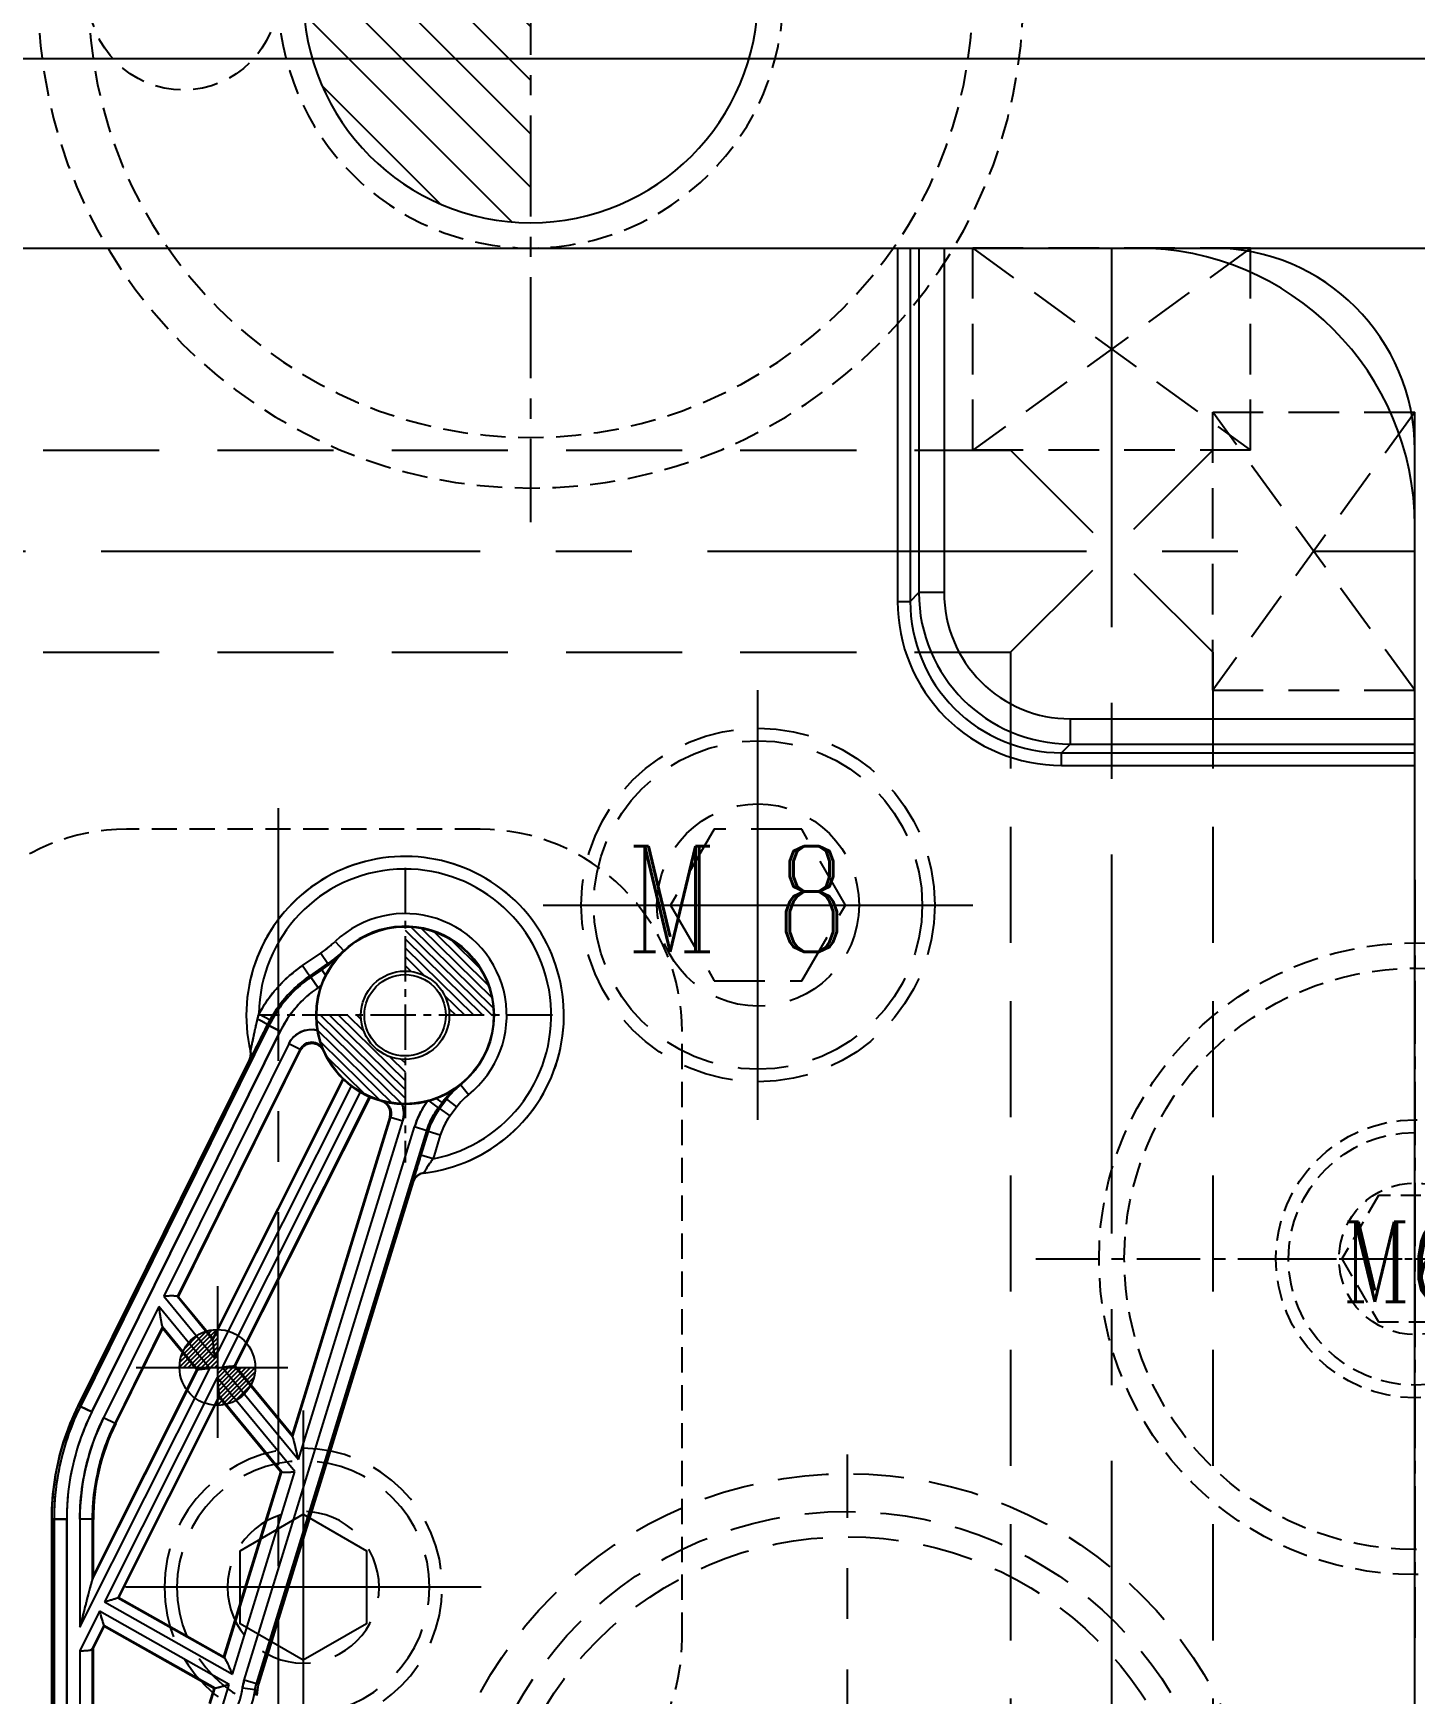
# Model space of a CAD drawing. Header units: millimetres. Extents: x 27275 to 28529, y -21406 to -20519.
# Drawn here: x 27920.6 to 27975.3, y -20688.5 to -20622.8 of the extents above; entities that cross this region are included whole.
import ezdxf

# ---------------------------------------------------------------- set-up
doc = ezdxf.new("R2010")
doc.units = ezdxf.units.MM
doc.header["$LTSCALE"] = 8
for name, pattern in [('CENTER', [2, 1.25, -0.25, 0.25, -0.25]), ('CENTER2', [1.125, 0.75, -0.125, 0.125, -0.125]), ('HIDDEN', [0.375, 0.25, -0.125]), ('HIDDEN2', [0.1875, 0.125, -0.0625])]:
    doc.linetypes.add(name, pattern=pattern)
doc.layers.get('DEFPOINTS').update_dxf_attribs({"color": 6})
for name, color, linetype in [('Cav-cor', 30, 'Continuous'), ('CL', 1, 'Continuous'), ('PIN', 5, 'Continuous'), ('PRODUCT', 1, 'Continuous'), ('SCREW', 52, 'HIDDEN'), ('SP', 3, 'Continuous'), ('SPRING', 7, 'Continuous'), ('WT', 4, 'Continuous')]:
    doc.layers.add(name, color=color, linetype=linetype)
doc.layers.add('dim', color=3, linetype='Continuous', lineweight=15)
doc.styles.add('ROMANC', font='RomanC.ttf', dxfattribs={"width": 0.8, "height": 7})
doc.styles.get("Standard").update_dxf_attribs({"font": 'txt.shx', "width": 0.8, "bigfont": 'chineset.shx'})
doc.dimstyles.new('ISO-25', dxfattribs={"dimtxt": 5, "dimasz": 4, "dimexe": 0.3, "dimexo": 0.3, "dimtad": 0, "dimzin": 1, "dimdsep": 46, "dimtxsty": 'Standard', "dimcen": 0, "dimclrd": 3, "dimclre": 3, "dimclrt": 3, "dimazin": 0, "dimtfac": 1, "dimtofl": 0, "dimtmove": 0, "dimatfit": 0, "dimfxl": 0, "dimarcsym": 0})

# ---------------------------------------------------------------- blocks, each defined once
blk = doc.blocks.new('20130710.085903')
at = {"layer": 'PIN', "linetype": 'Continuous'}
h = blk.add_hatch(dxfattribs=at)
h.set_pattern_fill('ANSI31', color=256, scale=12, style=0)
h.set_pattern_definition([(45, (2414.86, 305.4585), (-1.0606602, 1.0606602), [])])
h.paths.add_polyline_path([(0, 0), (0, 9, 0.414214), (-9, 0)])
h.paths.add_polyline_path([(9, 0), (0, 0), (0, -9, 0.414214)])
blk.add_circle((0, 0), 9, dxfattribs=at)
at = {"layer": 'SPRING', "linetype": 'CENTER', "ltscale": 0.4}
for p, q in [((0, 20.845), (0, -20.845)), ((-20.845, 0), (20.845, 0))]:
    blk.add_line(p, q, dxfattribs=at)
at = {"layer": 'SPRING', "linetype": 'HIDDEN', "ltscale": 0.5}
for radius in [19.5, 17.5, 10]:
    blk.add_circle((0, 0), radius, dxfattribs=at)
for centre, start, end in [((-13.75, 0), 0, 180), ((13.75, 0), 180, 0)]:
    blk.add_arc(centre, 3.75, start, end, dxfattribs=at)
blk = doc.blocks.new('20130710.090407')
at = {"layer": 'SCREW', "linetype": 'CENTER', "ltscale": 0.15}
for p, q in [((0, -7.042), (0, 7.042)), ((-7, 0), (7, 0))]:
    blk.add_line(p, q, dxfattribs=at)
at = {"layer": 'SCREW', "linetype": 'HIDDEN', "ltscale": 0.4}
blk.add_lwpolyline([(-1.443, 2.5), (-2.887, 0), (-1.443, -2.5), (1.443, -2.5), (2.887, 0), (1.443, 2.5)], close=True, dxfattribs=at)
for radius in [5.5, 5, 3]:
    blk.add_circle((0, 0), radius, dxfattribs=at)
at = {"layer": 'dim', "style": 'ROMANC', "width": 0.8}
blk.add_text('M6', height=3.1716, dxfattribs=at).set_placement((-2.885, -1.703))
blk = doc.blocks.new('20130710.090411')
at = {"layer": 'SP', "color": 145, "linetype": 'CENTER', "ltscale": 0.25}
for p, q in [((0, 15), (0, -15)), ((-15, 0), (15, 0))]:
    blk.add_line(p, q, dxfattribs=at)
at = {"layer": 'SP', "color": 145, "linetype": 'HIDDEN', "ltscale": 0.5}
for radius in [12.5, 11.5]:
    blk.add_circle((0, 0), radius, dxfattribs=at)
at = {"layer": 'SCREW'}
blk.add_blockref('20130710.090407', (0, 0), dxfattribs=at)
blk = doc.blocks.new('*D26672')
at = {"layer": 'DEFPOINTS', "color": 0}
for p in [(27895.266, -20623.786), (27895.266, -20928.786), (28096.266, -20928.786)]:
    blk.add_point(p, dxfattribs=at)
at = {"layer": 'dim', "color": 3, "lineweight": -2}
for p, q in [((27895.566, -20623.786), (28096.566, -20623.786)), ((28096.266, -20627.786), (28096.266, -20766.661)), ((28096.266, -20924.786), (28096.266, -20785.911)), ((27895.566, -20928.786), (28096.566, -20928.786))]:
    blk.add_line(p, q, dxfattribs=at)
at = {"layer": 'dim', "color": 3}
for points in [[(28096.932, -20627.786), (28095.599, -20627.786), (28096.266, -20623.786)], [(28095.599, -20924.786), (28096.932, -20924.786), (28096.266, -20928.786)]]:
    blk.add_solid(points, dxfattribs=at)
at = {"layer": 'dim', "color": 3, "insert": (28096.266, -20776.286), "char_height": 5, "attachment_point": 5, "rotation": 90}
blk.add_mtext('305.00', dxfattribs=at)
blk = doc.blocks.new('cb_8')
at = {"linetype": 'HIDDEN'}
blk.add_circle((0, 0), 7, dxfattribs=at)
at = {"layer": 'SCREW', "linetype": 'CENTER2', "ltscale": 5}
for p, q in [((0, -8.5), (0, 8.5)), ((-8.5, 0), (8.5, 0))]:
    blk.add_line(p, q, dxfattribs=at)
at = {"layer": 'SCREW'}
blk.add_lwpolyline([(-1.732, 3), (-3.464, 0), (-1.732, -3), (1.732, -3), (3.464, 0), (1.732, 3)], close=True, dxfattribs=at)
for radius in [6.5, 4]:
    blk.add_circle((0, 0), radius, dxfattribs=at)
at = {"layer": 'dim', "style": 'ROMANC', "width": 0.8}
blk.add_text('M 8', height=4.1865, dxfattribs=at).set_placement((-5.202, -1.858))
blk = doc.blocks.new('20100512.182342')
at = {"linetype": 'HIDDEN'}
blk.add_circle((0, 0), 5.5, dxfattribs=at)
at = {"layer": 'SCREW', "linetype": 'CENTER', "ltscale": 5}
for p, q in [((0, -7.042), (0, 7.042)), ((-7, 0), (7, 0))]:
    blk.add_line(p, q, dxfattribs=at)
at = {"layer": 'SCREW', "linetype": 'Continuous'}
blk.add_lwpolyline([(-1.443, 2.5), (-2.887, 0), (-1.443, -2.5), (1.443, -2.5), (2.887, 0), (1.443, 2.5)], close=True, dxfattribs=at)
at = {"layer": 'SCREW'}
for radius in [5, 3]:
    blk.add_circle((0, 0), radius, dxfattribs=at)
blk = doc.blocks.new('20160826.095208')
at = {"layer": 'SP', "linetype": 'CENTER'}
for p, q in [((0, -17.25), (0, 17.25)), ((-17.25, 0), (17.25, 0))]:
    blk.add_line(p, q, dxfattribs=at)
at = {"layer": 'SP', "linetype": 'HIDDEN'}
for radius in [16.5, 15, 14]:
    blk.add_circle((0, 0), radius, dxfattribs=at)
at = {"layer": 'SP'}
for s, p in [('S', (-5.456, 1.995)), ('P', (3.888, -6.392))]:
    blk.add_text(s, height=4.111, dxfattribs=at).set_placement(p)
at = {"layer": 'SP', "color": 6, "insert": (-1.275, -8.844), "char_height": 3.2812, "attachment_point": 5}
blk.add_mtext('Ø30.00', dxfattribs=at)
blk = doc.blocks.new('20150513.114825')
at = {"layer": 'WT', "color": 125, "linetype": 'HIDDEN'}
for p, q in [((-5.5, 8), (5.5, 8)), ((5.5, 8), (-5.5, 0)), ((-5.5, 8), (5.5, 0)), ((-5.5, 0), (-5.5, 8)), ((5.5, 0), (5.5, 8)), ((-5.5, 0), (5.5, 0))]:
    blk.add_line(p, q, dxfattribs=at)
blk = doc.blocks.new('*D27200')
at = {"layer": 'DEFPOINTS', "color": 0}
for p in [(27964.266, -20631.286), (27995.555, -20631.286), (27964.266, -20921.286)]:
    blk.add_point(p, dxfattribs=at)
at = {"layer": 'dim', "color": 3, "lineweight": -2}
for p, q in [((27964.566, -20631.286), (27995.855, -20631.286)), ((27995.555, -20635.286), (27995.555, -20775.161)), ((27995.555, -20917.286), (27995.555, -20794.411)), ((27964.566, -20921.286), (27995.855, -20921.286))]:
    blk.add_line(p, q, dxfattribs=at)
at = {"layer": 'dim', "color": 3}
for points in [[(27996.222, -20635.286), (27994.889, -20635.286), (27995.555, -20631.286)], [(27994.889, -20917.286), (27996.222, -20917.286), (27995.555, -20921.286)]]:
    blk.add_solid(points, dxfattribs=at)
at = {"layer": 'dim', "color": 3, "insert": (27995.555, -20784.786), "char_height": 5, "attachment_point": 5, "rotation": 90}
blk.add_mtext('290.00', dxfattribs=at)

msp = doc.modelspace()

# ---------------------------------------------------------------- hatches: boundary and pattern name
at = {"layer": 'PIN', "linetype": 'Continuous'}
h = msp.add_hatch(dxfattribs=at)
h.set_pattern_fill('ANSI31', color=61, scale=2, angle=90.5, style=0)
h.set_pattern_definition([(135.5, (27681.28445, -20960.70892), (-0.17522732, -0.17831261), [])])
h.paths.add_polyline_path([(27935.296, -20659.899), (27935.296, -20658.149, -0.414214), (27938.796, -20661.649), (27937.046, -20661.649, 0.414214)])
h.paths.add_polyline_path([(27931.796, -20661.649), (27933.546, -20661.649, 0.414214), (27935.296, -20663.399), (27935.296, -20665.149, -0.414214)])
h = msp.add_hatch(dxfattribs=at)
h.set_pattern_fill('ANSI31', color=3, angle=270, style=0)
h.set_pattern_definition([(225, (57246.19186, 228.62411), (-0.08838834765, 0.08838834765), [])])
h.paths.add_polyline_path([(27927.866, -20675.586), (27926.366, -20675.586, -0.414214), (27927.866, -20674.086)])
h.paths.add_polyline_path([(27927.866, -20677.086), (27927.866, -20675.586), (27929.366, -20675.586, -0.414214)])

# ---------------------------------------------------------------- linework, layer by layer
at = {"linetype": 'HIDDEN2'}
msp.add_lwpolyline([(27924.266, -20694.286), (27938.266, -20694.286, 0.414214), (27946.266, -20686.286), (27946.266, -20662.286, 0.414214), (27938.266, -20654.286), (27924.266, -20654.286, 0.414214), (27916.266, -20662.286), (27916.266, -20686.286, 0.414214)], format="xyb", close=True, dxfattribs=at)
at = {"layer": 'Cav-cor', "color": 241}
for p, q in [((27823.266, -20631.286), (27967.266, -20631.286)), ((27954.791, -20631.286), (27954.791, -20645.269)), ((27955.29, -20631.286), (27955.29, -20645.269)), ((27955.635, -20631.286), (27955.635, -20644.924)), ((27956.634, -20631.286), (27956.634, -20644.924)), ((27975.266, -20913.286), (27975.266, -20639.286)), ((27955.29, -20645.269), (27955.635, -20644.924)), ((27956.634, -20644.924), (27955.635, -20644.924)), ((27954.791, -20645.269), (27955.29, -20645.269)), ((27961.627, -20649.917), (27961.627, -20650.916)), ((27961.627, -20649.917), (27975.266, -20649.917)), ((27961.282, -20651.261), (27961.627, -20650.916)), ((27961.627, -20650.916), (27975.266, -20650.916)), ((27961.282, -20651.76), (27961.282, -20651.261)), ((27961.282, -20651.261), (27975.266, -20651.261)), ((27961.282, -20651.76), (27975.266, -20651.76)), ((27932.524, -20658.732), (27932.87, -20659.097)), ((27931.235, -20659.685), (27931.957, -20659.19)), ((27931.957, -20659.19), (27932.241, -20659.605)), ((27931.235, -20659.685), (27931.519, -20660.1)), ((27931.519, -20660.1), (27932.241, -20659.605)), ((27931.519, -20660.1), (27931.567, -20660.142)), ((27931.567, -20660.142), (27931.998, -20659.847)), ((27931.852, -20660.557), (27931.567, -20660.142)), ((27932.149, -20660.068), (27931.998, -20659.847)), ((27931.852, -20660.557), (27931.978, -20660.47)), ((27922.443, -20677.126), (27929.902, -20662.059)), ((27929.511, -20661.588), (27929.952, -20661.83)), ((27929.854, -20662.017), (27929.902, -20662.059)), ((27930.353, -20662.282), (27929.902, -20662.059)), ((27922.894, -20677.349), (27930.353, -20662.282)), ((27930.69, -20662.775), (27925.745, -20672.764)), ((27931.141, -20662.998), (27930.69, -20662.775)), ((27929.134, -20663.417), (27922.357, -20677.105)), ((27926.292, -20672.792), (27931.141, -20662.998)), ((27926.328, -20672.788), (27931.157, -20663.035)), ((27929.134, -20663.417), (27929.136, -20663.428)), ((27932.832, -20664.164), (27927.679, -20674.427)), ((27927.686, -20674.487), (27932.856, -20664.188)), ((27927.768, -20675.22), (27933.171, -20664.457)), ((27933.52, -20664.69), (27928.057, -20675.571)), ((27937.802, -20664.797), (27937.489, -20664.404)), ((27933.879, -20664.873), (27928.534, -20675.517)), ((27933.909, -20664.886), (27928.573, -20675.513)), ((27936.615, -20665.306), (27936.254, -20665.037)), ((27936.765, -20665.104), (27936.545, -20664.941)), ((27936.615, -20665.306), (27936.765, -20665.104)), ((27936.615, -20665.306), (27936.671, -20665.334)), ((27936.944, -20664.967), (27936.671, -20665.334)), ((27937.075, -20665.634), (27936.671, -20665.334)), ((27937.348, -20665.267), (27936.944, -20664.967)), ((27937.348, -20665.267), (27937.075, -20665.634)), ((27928.93, -20687.959), (27935.673, -20666.07)), ((27934.692, -20665.672), (27930.82, -20678.241)), ((27934.722, -20665.681), (27930.833, -20678.305)), ((27931.074, -20679.233), (27935.202, -20665.829)), ((27934.722, -20665.681), (27935.202, -20665.829)), ((27936.153, -20666.218), (27935.673, -20666.07)), ((27929.411, -20688.107), (27936.153, -20666.218)), ((27936.209, -20666.246), (27935.922, -20667.179)), ((27936.153, -20666.218), (27936.209, -20666.246)), ((27936.69, -20666.394), (27936.209, -20666.246)), ((27936.69, -20666.394), (27936.402, -20667.327)), ((27936.402, -20667.327), (27935.922, -20667.179)), ((27935.733, -20667.804), (27935.723, -20667.837)), ((27929.497, -20688.12), (27935.619, -20668.244)), ((27935.612, -20668.245), (27935.619, -20668.244)), ((27925.542, -20673.173), (27923.362, -20677.576)), ((27927.564, -20675.626), (27925.542, -20673.173)), ((27925.745, -20672.764), (27927.768, -20675.22)), ((27926.283, -20672.784), (27927.686, -20674.487)), ((27926.328, -20672.788), (27926.292, -20672.792)), ((27926.328, -20672.788), (27927.679, -20674.427)), ((27927.086, -20675.68), (27925.689, -20673.984)), ((27923.813, -20677.799), (27925.696, -20673.995)), ((27923.844, -20677.806), (27925.703, -20674.051)), ((27925.703, -20674.051), (27925.696, -20673.995)), ((27925.703, -20674.051), (27927.048, -20675.684)), ((27927.686, -20674.487), (27927.679, -20674.427)), ((27927.768, -20675.22), (27927.686, -20674.487)), ((27922.422, -20685.867), (27927.564, -20675.626)), ((27922.914, -20683.991), (27927.086, -20675.68)), ((27922.956, -20683.834), (27927.048, -20675.684)), ((27927.086, -20675.68), (27927.048, -20675.684)), ((27927.564, -20675.626), (27927.086, -20675.68)), ((27928.057, -20675.571), (27928.534, -20675.517)), ((27928.057, -20675.571), (27931.074, -20679.233)), ((27928.534, -20675.517), (27928.573, -20675.513)), ((27928.534, -20675.517), (27930.841, -20678.318)), ((27928.573, -20675.513), (27930.82, -20678.241)), ((27927.853, -20675.978), (27923.392, -20684.863)), ((27930.927, -20679.709), (27927.853, -20675.978)), ((27927.853, -20675.978), (27927.935, -20676.711)), ((27922.357, -20677.105), (27922.443, -20677.126)), ((27922.894, -20677.349), (27922.443, -20677.126)), ((27927.935, -20676.711), (27923.924, -20684.701)), ((27923.967, -20684.688), (27927.942, -20676.77)), ((27927.935, -20676.711), (27927.942, -20676.77)), ((27930.411, -20679.715), (27927.935, -20676.711)), ((27930.367, -20679.714), (27927.942, -20676.77)), ((27923.813, -20677.799), (27923.362, -20677.576)), ((27923.813, -20677.799), (27923.844, -20677.806)), ((27930.82, -20678.241), (27930.833, -20678.305)), ((27930.367, -20679.714), (27928.114, -20687.028)), ((27930.401, -20679.707), (27928.132, -20687.073)), ((27928.459, -20687.722), (27930.927, -20679.709)), ((27930.367, -20679.714), (27930.401, -20679.707)), ((27921.313, -20681.568), (27921.313, -20712.55)), ((27921.313, -20681.568), (27921.399, -20681.589)), ((27921.399, -20712.508), (27921.399, -20681.589)), ((27921.902, -20681.589), (27921.399, -20681.589)), ((27921.902, -20712.508), (27921.902, -20681.589)), ((27922.422, -20681.593), (27922.422, -20685.867)), ((27922.925, -20681.593), (27922.422, -20681.593)), ((27922.925, -20683.965), (27922.925, -20681.593)), ((27922.925, -20681.593), (27922.956, -20681.6)), ((27922.956, -20683.834), (27922.956, -20681.6)), ((27922.956, -20683.834), (27922.925, -20683.965)), ((27923.392, -20684.863), (27928.459, -20687.722)), ((27923.967, -20684.688), (27923.924, -20684.701)), ((27923.924, -20684.701), (27928.142, -20687.081)), ((27923.967, -20684.688), (27928.114, -20687.028)), ((27923.205, -20685.235), (27922.422, -20686.795)), ((27923.375, -20685.793), (27922.914, -20686.713)), ((27928.333, -20688.129), (27923.205, -20685.235)), ((27923.389, -20685.839), (27923.375, -20685.793)), ((27927.774, -20688.275), (27923.375, -20685.793)), ((27922.956, -20686.701), (27923.389, -20685.839)), ((27927.726, -20688.286), (27923.389, -20685.839)), ((27922.422, -20686.795), (27922.422, -20692.685)), ((27922.925, -20692.66), (27922.925, -20686.693)), ((27922.956, -20686.701), (27922.925, -20686.693)), ((27922.956, -20692.649), (27922.956, -20686.701)), ((27928.114, -20687.028), (27928.132, -20687.073)), ((27927.726, -20688.286), (27927.542, -20688.884)), ((27927.763, -20688.271), (27927.571, -20688.895)), ((27927.726, -20688.286), (27927.763, -20688.271)), ((27928.052, -20689.043), (27928.333, -20688.129)), ((27929.358, -20688.347), (27928.86, -20688.278)), ((27929.411, -20688.107), (27928.93, -20687.959)), ((27929.402, -20688.354), (27929.358, -20688.347)), ((27929.411, -20688.107), (27929.497, -20688.12))]:
    msp.add_line(p, q, dxfattribs=at)
msp.add_circle((27935.296, -20661.649), 1.61, dxfattribs=at)
for centre, radius, start, end in [((27964.266, -20642.286), 11, 0, 90), ((27967.266, -20639.286), 8, 0, 90), ((27961.628, -20644.924), 5.992, 180.00561, 269.99439), ((27961.624, -20644.927), 4.99, 179.96913, 270.03087), ((27961.279, -20645.272), 6.487, 179.9688, 270.0312), ((27961.277, -20645.274), 5.986, 179.95051, 270.04949), ((27935.296, -20661.649), 6.287, 276.80444, 193.14914), ((27935.296, -20661.649), 5.785, 281.03107, 179.38975), ((27935.296, -20661.649), 3.521, 254.80175, 203.00371), ((27935.296, -20661.649), 4.024, 308.52269, 133.53515), ((27929.364, -20655.404), 4.589, 304.41079, 313.52146), ((27929.128, -20655.659), 5.077, 304.42193, 315.83581), ((27929.367, -20655.408), 5.087, 304.40701, 313.52831), ((27934.361, -20664.248), 5.531, 124.40771, 151.24678), ((27934.409, -20664.291), 5.029, 124.40905, 153.66095), ((27934.361, -20664.249), 5.029, 124.40839, 151.24609), ((27938.335, -20665.989), 8.825, 133.66984, 135.89706), ((27934.409, -20664.29), 4.526, 124.40757, 153.66243), ((27818.606, -20606.956), 124.128, 333.205, 333.66732), ((27935.111, -20663.149), 5.814, 164.41577, 166.50658), ((27934.466, -20664.306), 5.149, 151.24494, 153.60393), ((27931.592, -20663.222), 1.007, 76.60965, 153.64071), ((27931.591, -20663.221), 0.503, 22.95896, 153.65955), ((27931.607, -20663.259), 0.503, 23.56481, 153.65338), ((27928.683, -20663.194), 0.503, 333.6619, 13.15038), ((27928.686, -20663.205), 0.503, 333.62471, 13.24139), ((27889.6, -20642.807), 44.596, 332.87033, 333.20097), ((27934.846, -20661.426), 4.025, 202.99521, 203.57227), ((27935.296, -20661.649), 3.521, 203.578, 225.59064), ((27935.296, -20661.649), 3.521, 226.14692, 254.36401), ((27939.2, -20666.916), 3.035, 126.55317, 143.3569), ((27939.383, -20666.781), 3.039, 128.55288, 143.35992), ((27934.211, -20665.524), 0.503, 342.88802, 74.36558), ((27934.241, -20665.533), 0.503, 342.89695, 74.81318), ((27934.24, -20665.533), 1.006, 342.88814, 21.22357), ((27939.037, -20667.106), 3.521, 144.45283, 162.87933), ((27939.037, -20667.106), 3.018, 143.38042, 162.87959), ((27939.093, -20667.134), 3.018, 143.38145, 162.87855), ((27932.872, -20659.846), 6.543, 306.51418, 308.49138), ((27939.383, -20666.781), 2.536, 128.55277, 143.3503), ((27935.776, -20661.797), 4.024, 254.36615, 254.80606), ((27939.11, -20667.143), 2.533, 143.45156, 162.80844), ((27996.127, -20685.735), 63, 162.86987, 163.46373), ((27936.1, -20668.392), 0.503, 96.80463, 162.87413), ((27931.457, -20681.588), 10.058, 153.65925, 180.00075), ((27931.456, -20681.588), 9.555, 153.65859, 180.00141), ((27931.474, -20681.592), 9.052, 153.65862, 180.00138), ((27931.474, -20681.592), 8.549, 153.65881, 180.00119), ((27925.853, -20687.864), 3.035, 335.04983, 352.15937), ((27930.855, -20688.552), 2.014, 162.88583, 172.20352), ((27925.85, -20687.864), 3.541, 335.04948, 352.15984), ((27930.855, -20688.552), 1.511, 162.88578, 172.20255), ((27925.891, -20687.833), 3.549, 348.2235, 351.55662), ((27930.898, -20688.558), 1.51, 172.26372, 179.99713)]:
    msp.add_arc(centre, radius, start, end, dxfattribs=at)
for centre, major_axis, ratio, start_param, end_param in [((27925.941, -20672.366), (-0.351, 0.426), 0.015923, -3.35007, -3.151895), ((27925.346, -20673.57), (-0.351, 0.426), 0.015923, -3.116988, -2.918812), ((27931.374, -20681.569), (9.797, -2.292), 0.999839, 2.911768, 3.371417), ((27931.508, -20681.6), (8.327, -1.949), 0.999839, 2.911768, 3.371417), ((27931.216, -20678.77), (-0.383, 0.465), 0.014571, 0.027064, 0.225239), ((27930.784, -20680.172), (-0.383, 0.465), 0.014571, -0.206019, -0.007843), ((27922.422, -20684.966), (0.503, 1.002), 0.00783, -0.231228, -0.033052), ((27922.422, -20687.695), (0.503, 1.002), 0.00783, 0.001854, 0.20003), ((27928.58, -20687.326), (0.448, -0.253), 0.017053, -3.120416, -2.92224), ((27928.211, -20688.524), (0.448, -0.253), 0.017053, 2.929687, 3.127863), ((27930.939, -20688.564), (1.492, -0.225), 0.999844, 2.992215, 3.29097)]:
    msp.add_ellipse(centre, major_axis=major_axis, ratio=ratio, start_param=start_param, end_param=end_param, dxfattribs=at)
for points, knots in [([(27929.175, -20663.09), (27929.176, -20663.091), (27929.179, -20663.079), (27929.18, -20663.073), (27929.186, -20663.048), (27929.194, -20663.011), (27929.207, -20662.951), (27929.223, -20662.875), (27929.24, -20662.792), (27929.264, -20662.676), (27929.295, -20662.527), (27929.333, -20662.345), (27929.373, -20662.162), (27929.415, -20661.977), (27929.443, -20661.854), (27929.458, -20661.793)], [0, 0, 0, 0, 0.002723, 0.01313, 0.029903, 0.051585, 0.104251, 0.164314, 0.228483, 0.295109, 0.432551, 0.572934, 0.714728, 0.85721, 1, 1, 1, 1]), ([(27929.458, -20661.793), (27929.51, -20661.819), (27929.585, -20661.858), (27929.68, -20661.908), (27929.739, -20661.941), (27929.787, -20661.968), (27929.819, -20661.988), (27929.837, -20662.001), (27929.847, -20662.008), (27929.852, -20662.013), (27929.854, -20662.016), (27929.854, -20662.017)], [0, 0, 0, 0, 0.383302, 0.554576, 0.703523, 0.825783, 0.917313, 0.950694, 0.97557, 0.99186, 1, 1, 1, 1]), ([(27929.136, -20663.428), (27929.137, -20663.429), (27929.144, -20663.417), (27929.149, -20663.409), (27929.165, -20663.381), (27929.183, -20663.349), (27929.205, -20663.306), (27929.241, -20663.237), (27929.27, -20663.181), (27929.29, -20663.143)], [0, 0, 0, 0, 0.014572, 0.067253, 0.15557, 0.276008, 0.424715, 0.59765, 1, 1, 1, 1]), ([(27936.402, -20667.327), (27936.38, -20667.358), (27936.335, -20667.421), (27936.269, -20667.515), (27936.208, -20667.607), (27936.151, -20667.693), (27936.109, -20667.759), (27936.081, -20667.806), (27936.063, -20667.836), (27936.05, -20667.858), (27936.039, -20667.878), (27936.036, -20667.885), (27936.032, -20667.893), (27936.033, -20667.893)], [0, 0, 0, 0, 0.172553, 0.342889, 0.50747, 0.661254, 0.797523, 0.856114, 0.906575, 0.947403, 0.977115, 0.994745, 1, 1, 1, 1]), ([(27935.723, -20667.837), (27935.714, -20667.867), (27935.698, -20667.923), (27935.675, -20668.002), (27935.655, -20668.072), (27935.638, -20668.131), (27935.626, -20668.178), (27935.618, -20668.21), (27935.614, -20668.228), (27935.612, -20668.237), (27935.611, -20668.241), (27935.611, -20668.245), (27935.612, -20668.245)], [0, 0, 0, 0, 0.217046, 0.413635, 0.586431, 0.732316, 0.848629, 0.932835, 0.962361, 0.983373, 0.995817, 1, 1, 1, 1]), ([(27925.542, -20673.173), (27925.554, -20673.252), (27925.572, -20673.371), (27925.597, -20673.528), (27925.615, -20673.642), (27925.633, -20673.749), (27925.649, -20673.834), (27925.661, -20673.894), (27925.67, -20673.932), (27925.679, -20673.961), (27925.685, -20673.978), (27925.689, -20673.984)], [0, 0, 0, 0, 0.29311, 0.437043, 0.577279, 0.711236, 0.834239, 0.889023, 0.936757, 0.974915, 1, 1, 1, 1]), ([(27926.283, -20672.784), (27926.277, -20672.777), (27926.253, -20672.769), (27926.211, -20672.762), (27926.153, -20672.759), (27926.056, -20672.757), (27925.918, -20672.759), (27925.804, -20672.762), (27925.745, -20672.764)], [0, 0, 0, 0, 0.050428, 0.130913, 0.238707, 0.368055, 0.669908, 1, 1, 1, 1]), ([(27931.074, -20679.233), (27931.054, -20679.145), (27931.024, -20679.015), (27930.984, -20678.842), (27930.954, -20678.715), (27930.924, -20678.594), (27930.9, -20678.498), (27930.88, -20678.427), (27930.867, -20678.381), (27930.855, -20678.345), (27930.846, -20678.325), (27930.841, -20678.318)], [0, 0, 0, 0, 0.284801, 0.425366, 0.563304, 0.69671, 0.821876, 0.879123, 0.930283, 0.972287, 1, 1, 1, 1]), ([(27930.411, -20679.715), (27930.417, -20679.722), (27930.439, -20679.731), (27930.479, -20679.736), (27930.534, -20679.737), (27930.627, -20679.734), (27930.759, -20679.725), (27930.869, -20679.714), (27930.927, -20679.709)], [0, 0, 0, 0, 0.051505, 0.130264, 0.235722, 0.363396, 0.665708, 1, 1, 1, 1]), ([(27922.914, -20683.991), (27922.908, -20684.003), (27922.899, -20684.031), (27922.879, -20684.094), (27922.853, -20684.183), (27922.823, -20684.295), (27922.781, -20684.451), (27922.73, -20684.65), (27922.668, -20684.891), (27922.607, -20685.134), (27922.525, -20685.459), (27922.463, -20685.704), (27922.422, -20685.867)], [0, 0, 0, 0, 0.019921, 0.045352, 0.102431, 0.16304, 0.225267, 0.35211, 0.480591, 0.60992, 0.739729, 1, 1, 1, 1]), ([(27923.392, -20684.863), (27923.451, -20684.844), (27923.539, -20684.818), (27923.653, -20684.784), (27923.732, -20684.759), (27923.802, -20684.738), (27923.854, -20684.722), (27923.888, -20684.712), (27923.905, -20684.707), (27923.916, -20684.703), (27923.922, -20684.702), (27923.924, -20684.701)], [0, 0, 0, 0, 0.333644, 0.49362, 0.643997, 0.779391, 0.891741, 0.935662, 0.969128, 0.990885, 1, 1, 1, 1]), ([(27923.375, -20685.793), (27923.375, -20685.791), (27923.373, -20685.785), (27923.369, -20685.773), (27923.363, -20685.754), (27923.352, -20685.717), (27923.335, -20685.662), (27923.312, -20685.588), (27923.287, -20685.505), (27923.251, -20685.387), (27923.223, -20685.297), (27923.205, -20685.235)], [0, 0, 0, 0, 0.009795, 0.03267, 0.067577, 0.113074, 0.22795, 0.364143, 0.5138, 0.671919, 1, 1, 1, 1]), ([(27922.422, -20686.795), (27922.479, -20686.795), (27922.585, -20686.795), (27922.712, -20686.79), (27922.799, -20686.777), (27922.861, -20686.761), (27922.901, -20686.735), (27922.914, -20686.713)], [0, 0, 0, 0, 0.331209, 0.6239, 0.745563, 0.847684, 1, 1, 1, 1]), ([(27928.142, -20687.081), (27928.146, -20687.084), (27928.156, -20687.095), (27928.176, -20687.124), (27928.205, -20687.177), (27928.242, -20687.251), (27928.283, -20687.336), (27928.325, -20687.428), (27928.384, -20687.557), (27928.429, -20687.656), (27928.459, -20687.722)], [0, 0, 0, 0, 0.022871, 0.057134, 0.152421, 0.271794, 0.405631, 0.548287, 0.696299, 1, 1, 1, 1]), ([(27928.333, -20688.129), (27928.274, -20688.148), (27928.186, -20688.176), (27928.07, -20688.212), (27927.991, -20688.236), (27927.918, -20688.256), (27927.857, -20688.271), (27927.81, -20688.278), (27927.783, -20688.28), (27927.774, -20688.275)], [0, 0, 0, 0, 0.323172, 0.477743, 0.622917, 0.754136, 0.865352, 0.949276, 1, 1, 1, 1])]:
    msp.add_open_spline(points, degree=3, knots=knots, dxfattribs=at)
at = {"layer": 'CL', "color": 6, "linetype": 'CENTER'}
msp.add_line((27930.266, -20653.447), (27930.266, -20767.071), dxfattribs=at)
at = {"layer": 'PIN', "color": 61, "linetype": 'CENTER2', "ltscale": 0.3}
for p, q in [((27935.296, -20655.818), (27935.296, -20667.48)), ((27941.127, -20661.649), (27929.464, -20661.649))]:
    msp.add_line(p, q, dxfattribs=at)
at = {"layer": 'PIN', "color": 3, "linetype": 'CENTER2'}
for p, q in [((27927.866, -20672.376), (27927.866, -20678.796)), ((27924.656, -20675.586), (27931.076, -20675.586))]:
    msp.add_line(p, q, dxfattribs=at)
at = {"layer": 'PIN', "color": 61, "linetype": 'Continuous'}
for radius in [3.5, 1.75]:
    msp.add_circle((27935.296, -20661.649), radius, dxfattribs=at)
at = {"layer": 'PIN', "color": 3, "linetype": 'Continuous'}
msp.add_circle((27927.866, -20675.586), 1.5, dxfattribs=at)
at = {"layer": 'PRODUCT'}
for p, q in [((27932.524, -20658.732), (27932.87, -20659.097)), ((27931.235, -20659.685), (27931.957, -20659.19)), ((27931.957, -20659.19), (27932.241, -20659.605)), ((27931.235, -20659.685), (27931.519, -20660.1)), ((27931.519, -20660.1), (27932.241, -20659.605)), ((27931.519, -20660.1), (27931.567, -20660.142)), ((27931.998, -20659.847), (27931.567, -20660.142)), ((27931.567, -20660.142), (27931.852, -20660.557)), ((27931.998, -20659.847), (27932.149, -20660.068)), ((27931.978, -20660.47), (27931.852, -20660.557)), ((27929.902, -20662.059), (27922.443, -20677.126)), ((27929.511, -20661.588), (27929.952, -20661.83)), ((27929.854, -20662.017), (27929.902, -20662.059)), ((27929.902, -20662.059), (27930.353, -20662.282)), ((27930.353, -20662.282), (27922.894, -20677.349)), ((27930.69, -20662.775), (27925.745, -20672.764)), ((27931.141, -20662.998), (27930.69, -20662.775)), ((27922.355, -20677.105), (27929.133, -20663.415)), ((27926.292, -20672.792), (27931.141, -20662.998)), ((27926.328, -20672.788), (27931.157, -20663.035)), ((27929.133, -20663.415), (27929.133, -20663.415)), ((27932.832, -20664.164), (27927.679, -20674.427)), ((27927.686, -20674.487), (27932.856, -20664.188)), ((27927.768, -20675.22), (27933.171, -20664.457)), ((27933.52, -20664.69), (27928.057, -20675.571)), ((27937.802, -20664.797), (27937.489, -20664.404)), ((27933.879, -20664.873), (27928.534, -20675.517)), ((27933.909, -20664.886), (27928.573, -20675.513)), ((27936.615, -20665.306), (27936.254, -20665.037)), ((27936.765, -20665.104), (27936.545, -20664.941)), ((27936.615, -20665.306), (27936.765, -20665.104)), ((27936.615, -20665.306), (27936.671, -20665.334)), ((27936.944, -20664.967), (27936.671, -20665.334)), ((27937.075, -20665.634), (27936.671, -20665.334)), ((27937.348, -20665.267), (27936.944, -20664.967)), ((27937.348, -20665.267), (27937.075, -20665.634)), ((27928.93, -20687.959), (27935.673, -20666.07)), ((27934.692, -20665.672), (27930.82, -20678.241)), ((27934.722, -20665.681), (27930.833, -20678.305)), ((27931.074, -20679.233), (27935.202, -20665.829)), ((27934.722, -20665.681), (27935.202, -20665.829)), ((27936.153, -20666.218), (27935.673, -20666.07)), ((27929.411, -20688.107), (27936.153, -20666.218)), ((27936.209, -20666.246), (27935.922, -20667.179)), ((27936.153, -20666.218), (27936.209, -20666.246)), ((27936.69, -20666.394), (27936.209, -20666.246)), ((27936.69, -20666.394), (27936.402, -20667.327)), ((27936.402, -20667.327), (27935.922, -20667.179)), ((27935.622, -20668.242), (27929.499, -20688.12)), ((27935.612, -20668.245), (27935.621, -20668.244)), ((27935.621, -20668.243), (27935.621, -20668.244)), ((27925.542, -20673.173), (27923.362, -20677.576)), ((27927.564, -20675.626), (27925.542, -20673.173)), ((27925.745, -20672.764), (27927.768, -20675.22)), ((27926.283, -20672.784), (27927.686, -20674.487)), ((27926.328, -20672.788), (27926.292, -20672.792)), ((27926.328, -20672.788), (27927.679, -20674.427)), ((27927.086, -20675.68), (27925.689, -20673.984)), ((27923.813, -20677.799), (27925.696, -20673.995)), ((27923.844, -20677.806), (27925.703, -20674.051)), ((27925.703, -20674.051), (27925.696, -20673.995)), ((27925.703, -20674.051), (27927.048, -20675.684)), ((27927.686, -20674.487), (27927.679, -20674.427)), ((27922.422, -20685.867), (27927.564, -20675.626)), ((27922.914, -20683.991), (27927.086, -20675.68)), ((27922.956, -20683.834), (27927.048, -20675.684)), ((27927.086, -20675.68), (27927.048, -20675.684)), ((27928.057, -20675.571), (27931.074, -20679.233)), ((27928.534, -20675.517), (27928.573, -20675.513)), ((27928.534, -20675.517), (27930.841, -20678.318)), ((27928.573, -20675.513), (27930.82, -20678.241)), ((27927.853, -20675.978), (27923.392, -20684.863)), ((27930.927, -20679.709), (27927.853, -20675.978)), ((27922.355, -20677.105), (27922.355, -20677.105)), ((27922.355, -20677.105), (27922.443, -20677.126)), ((27922.443, -20677.126), (27922.894, -20677.349)), ((27927.935, -20676.711), (27923.924, -20684.701)), ((27923.967, -20684.688), (27927.942, -20676.77)), ((27927.935, -20676.711), (27927.942, -20676.77)), ((27930.411, -20679.715), (27927.935, -20676.711)), ((27930.367, -20679.714), (27927.942, -20676.77)), ((27923.813, -20677.799), (27923.362, -20677.576)), ((27923.813, -20677.799), (27923.844, -20677.806)), ((27930.82, -20678.241), (27930.833, -20678.305)), ((27930.367, -20679.714), (27928.114, -20687.028)), ((27930.401, -20679.707), (27928.132, -20687.073)), ((27928.459, -20687.722), (27930.927, -20679.709)), ((27930.367, -20679.714), (27930.401, -20679.707)), ((27921.311, -20712.551), (27921.311, -20681.568)), ((27921.311, -20681.568), (27921.311, -20681.568)), ((27921.311, -20681.568), (27921.399, -20681.589)), ((27921.399, -20681.589), (27921.399, -20712.508)), ((27921.399, -20681.589), (27921.902, -20681.589)), ((27921.902, -20681.589), (27921.902, -20712.508)), ((27922.422, -20681.593), (27922.422, -20685.867)), ((27922.925, -20681.593), (27922.422, -20681.593)), ((27922.925, -20683.965), (27922.925, -20681.593)), ((27922.925, -20681.593), (27922.956, -20681.6)), ((27922.956, -20683.834), (27922.956, -20681.6)), ((27922.956, -20683.834), (27922.925, -20683.965)), ((27923.392, -20684.863), (27928.459, -20687.722)), ((27923.967, -20684.688), (27923.924, -20684.701)), ((27923.924, -20684.701), (27928.142, -20687.081)), ((27923.967, -20684.688), (27928.114, -20687.028)), ((27923.205, -20685.235), (27922.422, -20686.795)), ((27923.375, -20685.793), (27922.914, -20686.713)), ((27928.333, -20688.129), (27923.205, -20685.235)), ((27923.389, -20685.839), (27923.375, -20685.793)), ((27927.774, -20688.275), (27923.375, -20685.793)), ((27922.956, -20686.701), (27923.389, -20685.839)), ((27927.726, -20688.286), (27923.389, -20685.839)), ((27922.422, -20686.795), (27922.422, -20692.685)), ((27922.925, -20692.66), (27922.925, -20686.693)), ((27922.956, -20686.701), (27922.925, -20686.693)), ((27922.956, -20692.649), (27922.956, -20686.701)), ((27928.114, -20687.028), (27928.132, -20687.073)), ((27927.726, -20688.286), (27927.542, -20688.884)), ((27927.763, -20688.271), (27927.571, -20688.895)), ((27927.726, -20688.286), (27927.763, -20688.271)), ((27928.052, -20689.043), (27928.333, -20688.129)), ((27929.358, -20688.347), (27928.86, -20688.278)), ((27929.411, -20688.107), (27928.93, -20687.959)), ((27929.402, -20688.354), (27929.358, -20688.347)), ((27929.411, -20688.107), (27929.499, -20688.12)), ((27929.499, -20688.12), (27929.499, -20688.12))]:
    msp.add_line(p, q, dxfattribs=at)
for radius in [3.521, 1.61]:
    msp.add_circle((27935.296, -20661.649), radius, dxfattribs=at)
for centre, radius, start, end in [((27935.296, -20661.649), 6.287, 276.73904, 193.24308), ((27935.296, -20661.649), 5.785, 281.03107, 179.38975), ((27935.296, -20661.649), 4.024, 308.52269, 133.53515), ((27928.683, -20663.192), 0.503, 333.65997, 13.12871)]:
    msp.add_arc(centre, radius, start, end, dxfattribs=at)
for points, start_tangent, end_tangent in [([(27931.957, -20659.19), (27932.106, -20659.084), (27932.25, -20658.972), (27932.389, -20658.855), (27932.524, -20658.732)], (0.825014, 0.565112), (0.724952, 0.6888)), ([(27932.77, -20659.196), (27932.626, -20659.338), (27932.477, -20659.475), (27932.322, -20659.605), (27932.162, -20659.729), (27931.998, -20659.847)], (-0.696715, -0.717348), (-0.824931, -0.565234)), ([(27932.241, -20659.605), (27932.406, -20659.488), (27932.566, -20659.364)], (0.82512, 0.564958), (0.777507, 0.628874)), ([(27929.511, -20661.588), (27929.983, -20660.868), (27930.565, -20660.225), (27931.235, -20659.685)], (0.481149, 0.876639), (0.82494, 0.56522)), ([(27931.567, -20660.142), (27930.906, -20660.683), (27930.346, -20661.328), (27929.902, -20662.059)], (-0.824976, -0.565168), (-0.44376, -0.896146)), ([(27929.952, -20661.83), (27930.382, -20661.174), (27930.909, -20660.592), (27931.519, -20660.1)], (0.481104, 0.876663), (0.824982, 0.565159)), ([(27931.998, -20659.847), (27932.112, -20659.731), (27932.241, -20659.605)], (0.696056, 0.717988), (0.724297, 0.689489)), ([(27931.852, -20660.557), (27931.257, -20661.043), (27930.751, -20661.625), (27930.353, -20662.282)], (-0.824945, -0.565214), (-0.44381, -0.896121)), ([(27929.175, -20663.09), (27929.181, -20663.07), (27929.195, -20663.009), (27929.215, -20662.913), (27929.241, -20662.787), (27929.272, -20662.638), (27929.307, -20662.467), (27929.349, -20662.27), (27929.399, -20662.046), (27929.458, -20661.793)], (0.223002, -0.974818), (0.233314, 0.972401)), ([(27929.406, -20662.913), (27929.501, -20662.725), (27929.607, -20662.514), (27929.725, -20662.277), (27929.854, -20662.017)], (0.450318, 0.892868), (0.444508, 0.895775)), ([(27929.458, -20661.793), (27929.484, -20661.69), (27929.511, -20661.588)], (0.233315, 0.972401), (0.268639, 0.963241)), ([(27929.458, -20661.793), (27929.661, -20661.898), (27929.804, -20661.979), (27929.854, -20662.017)], (0.893581, -0.448902), (-0.12963, -0.991562)), ([(27929.854, -20662.017), (27929.903, -20661.922), (27929.952, -20661.83)], (0.444569, 0.895745), (0.481065, 0.876685)), ([(27930.69, -20662.775), (27930.87, -20662.52), (27931.097, -20662.346), (27931.338, -20662.248), (27931.582, -20662.216), (27931.825, -20662.243)], (0.443763, 0.896144), (0.972676, -0.232168)), ([(27931.141, -20662.998), (27931.234, -20662.867), (27931.353, -20662.779), (27931.478, -20662.731), (27931.604, -20662.719), (27931.73, -20662.738), (27931.854, -20662.792), (27931.968, -20662.888), (27932.055, -20663.025)], (0.443509, 0.89627), (0.390731, -0.920505)), ([(27931.157, -20663.035), (27931.252, -20662.903), (27931.383, -20662.808)], (0.443698, 0.896177), (0.895381, 0.445302)), ([(27931.383, -20662.808), (27931.539, -20662.76), (27931.701, -20662.764), (27931.853, -20662.819)], (0.895381, 0.445302), (0.873177, -0.487404)), ([(27929.181, -20663.26), (27929.172, -20663.309), (27929.133, -20663.415)], (-0.136216, -0.990679), (-0.444028, -0.896013)), ([(27929.133, -20663.415), (27929.136, -20663.428)], (0.227174, -0.973854), (0.229083, -0.973407)), ([(27929.175, -20663.09), (27929.189, -20663.204), (27929.175, -20663.319), (27929.136, -20663.428)], (0.229043, -0.973416), (-0.444176, -0.89594)), ([(27929.136, -20663.428), (27929.152, -20663.405), (27929.191, -20663.333), (27929.248, -20663.223), (27929.288, -20663.144)], (0.186438, -0.982467), (0.459121, 0.888374)), ([(27929.172, -20663.078), (27929.186, -20663.198)], (0.227174, -0.973854), (-0.011303, -0.999936)), ([(27929.184, -20663.226), (27929.181, -20663.26)], (-0.068078, -0.99768), (-0.136216, -0.990679)), ([(27929.186, -20663.198), (27929.184, -20663.226)], (-0.011303, -0.999936), (-0.068078, -0.99768)), ([(27929.288, -20663.144), (27929.322, -20663.08), (27929.406, -20662.913)], (0.459121, 0.888374), (0.450318, 0.892868)), ([(27931.157, -20663.035), (27931.149, -20663.017), (27931.141, -20662.998)], (-0.399951, 0.916537), (-0.390699, 0.920518)), ([(27931.853, -20662.819), (27931.98, -20662.921), (27932.069, -20663.058)], (0.873177, -0.487404), (0.399997, -0.916516)), ([(27936.765, -20665.104), (27936.953, -20664.875), (27937.163, -20664.666), (27937.392, -20664.478)], (0.596644, 0.802506), (0.803323, 0.595543)), ([(27937.198, -20664.668), (27936.944, -20664.967)], (-0.695203, -0.718814), (-0.596341, -0.802731)), ([(27937.489, -20664.404), (27937.198, -20664.668)], (-0.782366, -0.62282), (-0.695203, -0.718814)), ([(27934.347, -20665.04), (27934.493, -20665.108), (27934.611, -20665.219)], (0.962993, -0.269525), (0.606656, -0.794964)), ([(27934.373, -20665.047), (27934.52, -20665.114), (27934.638, -20665.223), (27934.714, -20665.363), (27934.744, -20665.52), (27934.722, -20665.681)], (0.965058, -0.262035), (-0.294385, -0.955687)), ([(27934.611, -20665.219), (27934.686, -20665.36), (27934.714, -20665.515)], (0.606656, -0.794964), (0.018145, -0.999835)), ([(27935.179, -20665.168), (27935.19, -20665.198)], (0.362282, -0.932068), (0.332251, -0.943191)), ([(27935.19, -20665.198), (27935.236, -20665.383), (27935.244, -20665.605), (27935.202, -20665.829)], (0.332251, -0.943191), (-0.294381, -0.955688)), ([(27935.673, -20666.07), (27935.803, -20665.716), (27935.97, -20665.377), (27936.173, -20665.059)], (0.294415, 0.955678), (0.581376, 0.813635)), ([(27936.153, -20666.218), (27936.272, -20665.897), (27936.427, -20665.592), (27936.615, -20665.306)], (0.294386, 0.955686), (0.596498, 0.802615)), ([(27936.671, -20665.334), (27936.483, -20665.62), (27936.328, -20665.925), (27936.209, -20666.246)], (-0.596477, -0.80263), (-0.294383, -0.955687)), ([(27936.944, -20664.967), (27936.852, -20665.038), (27936.765, -20665.104)], (-0.782639, -0.622476), (-0.803641, -0.595114)), ([(27937.802, -20664.797), (27937.56, -20665.017), (27937.348, -20665.267)], (-0.78237, -0.622814), (-0.596482, -0.802626)), ([(27934.714, -20665.515), (27934.692, -20665.672)], (0.018145, -0.999835), (-0.294374, -0.95569)), ([(27934.722, -20665.681), (27934.707, -20665.676), (27934.692, -20665.672)], (-0.965044, 0.262086), (-0.963004, 0.269488)), ([(27937.075, -20665.634), (27936.918, -20665.872), (27936.789, -20666.127), (27936.69, -20666.394)], (-0.596463, -0.80264), (-0.294375, -0.95569)), ([(27935.922, -20667.179), (27935.812, -20667.537), (27935.723, -20667.837), (27935.658, -20668.061), (27935.621, -20668.198), (27935.612, -20668.245)], (-0.294356, -0.955696), (0.995545, 0.094283)), ([(27936.402, -20667.327), (27936.266, -20667.521), (27936.16, -20667.68), (27936.086, -20667.798), (27936.044, -20667.869), (27936.033, -20667.893)], (-0.58641, -0.810014), (0.99364, 0.112607)), ([(27936.033, -20667.893), (27935.85, -20667.952), (27935.703, -20668.075), (27935.612, -20668.245)], (-0.993091, -0.117347), (-0.294245, -0.95573)), ([(27936.042, -20667.892), (27935.859, -20667.951), (27935.712, -20668.074), (27935.621, -20668.243)], (-0.992935, -0.118664), (-0.294683, -0.955595)), ([(27936.042, -20667.892), (27935.859, -20667.951), (27935.712, -20668.074), (27935.621, -20668.243)], (-0.99293, -0.118702), (-0.294566, -0.955631)), ([(27925.542, -20673.173), (27925.573, -20673.376), (27925.601, -20673.551), (27925.626, -20673.705), (27925.649, -20673.834), (27925.67, -20673.931), (27925.689, -20673.984)], (0.150148, -0.988663), (0.580034, -0.814592)), ([(27926.283, -20672.784), (27926.228, -20672.765), (27926.109, -20672.758), (27925.94, -20672.759), (27925.745, -20672.764)], (-0.691864, 0.722028), (-0.999586, -0.028766)), ([(27926.292, -20672.792), (27926.283, -20672.784)], (-0.993433, -0.114417), (-0.691864, 0.722028)), ([(27925.696, -20673.995), (27925.689, -20673.984)], (-0.114417, 0.993433), (-0.580034, 0.814592)), ([(27927.768, -20675.22), (27927.754, -20675.096), (27927.74, -20674.97), (27927.726, -20674.846), (27927.713, -20674.728), (27927.7, -20674.62), (27927.69, -20674.531), (27927.686, -20674.487)], (-0.111642, 0.993748), (-0.111642, 0.993748)), ([(27927.564, -20675.626), (27927.397, -20675.645), (27927.246, -20675.662), (27927.133, -20675.675), (27927.086, -20675.68)], (-0.993748, -0.111642), (-0.993748, -0.111642)), ([(27928.057, -20675.571), (27928.224, -20675.552), (27928.375, -20675.535), (27928.488, -20675.523), (27928.534, -20675.517)], (0.993748, 0.111642), (0.993748, 0.111642)), ([(27927.853, -20675.978), (27927.867, -20676.101), (27927.881, -20676.227), (27927.895, -20676.351), (27927.908, -20676.469), (27927.92, -20676.578), (27927.93, -20676.667), (27927.935, -20676.711)], (0.111642, -0.993748), (0.111642, -0.993748)), ([(27921.311, -20681.568), (27921.429, -20680.032), (27921.78, -20678.533), (27922.355, -20677.105)], (0.000035, 1), (0.443667, 0.896192)), ([(27922.443, -20677.126), (27921.868, -20678.554), (27921.517, -20680.053), (27921.399, -20681.589)], (-0.443667, -0.896192), (-0.000035, -1)), ([(27922.894, -20677.349), (27922.347, -20678.705), (27922.014, -20680.131), (27921.902, -20681.589)], (-0.443642, -0.896204), (-0.000064, -1)), ([(27922.422, -20681.593), (27922.528, -20680.212), (27922.845, -20678.86), (27923.362, -20677.576)], (0.000069, 1), (0.443633, 0.896209)), ([(27922.925, -20681.593), (27923.025, -20680.289), (27923.324, -20679.012), (27923.813, -20677.799)], (0.00003, 1), (0.443669, 0.896191)), ([(27922.956, -20681.6), (27923.056, -20680.295), (27923.355, -20679.02), (27923.844, -20677.806)], (0, 1), (0.443697, 0.896177)), ([(27930.833, -20678.305), (27930.841, -20678.318)], (0.193892, -0.981023), (0.585428, -0.810724)), ([(27931.074, -20679.233), (27931.028, -20679.033), (27930.988, -20678.863), (27930.953, -20678.712), (27930.92, -20678.576), (27930.889, -20678.459), (27930.863, -20678.37), (27930.841, -20678.318)], (-0.223228, 0.974766), (-0.585428, 0.810724)), ([(27930.401, -20679.707), (27930.411, -20679.715)], (0.981023, 0.193892), (0.687853, -0.72585)), ([(27930.411, -20679.715), (27930.466, -20679.734), (27930.578, -20679.736), (27930.74, -20679.726), (27930.927, -20679.709)], (0.687853, -0.72585), (0.995771, 0.091867)), ([(27922.914, -20683.991), (27922.897, -20684.037), (27922.877, -20684.101), (27922.856, -20684.176), (27922.832, -20684.26), (27922.807, -20684.355), (27922.779, -20684.461), (27922.749, -20684.576), (27922.716, -20684.703), (27922.68, -20684.842), (27922.642, -20684.995), (27922.6, -20685.158), (27922.557, -20685.331), (27922.512, -20685.509), (27922.467, -20685.69), (27922.422, -20685.867)], (-0.418631, -0.908156), (-0.243387, -0.969929)), ([(27922.925, -20683.965), (27922.922, -20683.973), (27922.914, -20683.991)], (-0.230559, -0.973058), (-0.418631, -0.908156)), ([(27923.392, -20684.863), (27923.565, -20684.81), (27923.711, -20684.766), (27923.824, -20684.731), (27923.897, -20684.709), (27923.924, -20684.701)], (0.952383, 0.304906), (0.884018, 0.467452)), ([(27923.375, -20685.793), (27923.366, -20685.764), (27923.342, -20685.685), (27923.306, -20685.567), (27923.26, -20685.415), (27923.205, -20685.235)], (-0.036096, 0.999348), (-0.278489, 0.96044)), ([(27922.422, -20686.795), (27922.59, -20686.794), (27922.736, -20686.785), (27922.849, -20686.762), (27922.914, -20686.713)], (0.999999, -0.001654), (0.482743, 0.875762)), ([(27922.925, -20686.693), (27922.914, -20686.713)], (-0.973058, 0.230559), (-0.482743, -0.875762)), ([(27928.132, -20687.073), (27928.142, -20687.081)], (0.370122, -0.928983), (0.830873, -0.556463)), ([(27928.142, -20687.081), (27928.171, -20687.118), (27928.211, -20687.19), (27928.261, -20687.29), (27928.321, -20687.419), (27928.39, -20687.57), (27928.459, -20687.722)], (0.830873, -0.556463), (0.411397, -0.911456)), ([(27927.763, -20688.271), (27927.774, -20688.275)], (0.928983, 0.370122), (0.907007, -0.421116)), ([(27928.333, -20688.129), (27928.164, -20688.183), (27928.015, -20688.228), (27927.899, -20688.26), (27927.818, -20688.277), (27927.774, -20688.275)], (-0.95232, -0.305102), (-0.907007, 0.421116)), ([(27928.605, -20689.145), (27928.718, -20688.865), (27928.804, -20688.575), (27928.86, -20688.278)], (0.42259, 0.906321), (0.135582, 0.990766)), ([(27928.86, -20688.278), (27928.889, -20688.117), (27928.93, -20687.959)], (0.135559, 0.990769), (0.294442, 0.955669)), ([(27929.061, -20689.357), (27929.193, -20689.031), (27929.293, -20688.693), (27929.358, -20688.347)], (0.422597, 0.906318), (0.135574, 0.990767)), ([(27929.358, -20688.347), (27929.379, -20688.226), (27929.411, -20688.107)], (0.135557, 0.99077), (0.294424, 0.955675)), ([(27929.402, -20688.354), (27929.385, -20688.458), (27929.365, -20688.558)], (-0.146742, -0.989175), (-0.204018, -0.978967)), ([(27929.388, -20688.558), (27929.391, -20688.456), (27929.402, -20688.354)], (-0.000038, 1), (0.134679, 0.990889)), ([(27929.447, -20688.353), (27929.432, -20688.564)], (-0.139937, -0.99016), (0.000041, -1)), ([(27929.499, -20688.12), (27929.449, -20688.34), (27929.447, -20688.353)], (-0.294424, -0.955675), (-0.139937, -0.99016))]:
    msp.add_spline(points, degree=3, dxfattribs=dict(at, start_tangent=start_tangent, end_tangent=end_tangent))
at = {"layer": 'WT', "color": 125, "linetype": 'CENTER', "ltscale": 1.5}
for p, q in [((27963.266, -20631.286), (27963.266, -20756.286)), ((27827.266, -20643.286), (27975.266, -20643.286))]:
    msp.add_line(p, q, dxfattribs=at)
at = {"layer": 'WT', "color": 125, "linetype": 'HIDDEN', "ltscale": 2.3}
for p, q in [((27831.266, -20639.286), (27959.266, -20639.286)), ((27959.266, -20639.286), (27967.266, -20647.286)), ((27959.266, -20647.286), (27967.266, -20639.286)), ((27831.266, -20647.286), (27959.266, -20647.286)), ((27959.266, -20647.286), (27959.266, -20758.286)), ((27967.266, -20647.286), (27967.266, -20752.286))]:
    msp.add_line(p, q, dxfattribs=at)

# ---------------------------------------------------------------- block references
at = {"linetype": 'Continuous', "xscale": -1, "rotation": 90.00000000000001}
msp.add_blockref('20100512.182342', (27931.266, -20684.286), dxfattribs=at)
at = {"layer": 'SCREW'}
msp.add_blockref('cb_8', (27949.266, -20657.286), dxfattribs=at)
at = {"layer": 'SP'}
for name, p in [('20130710.090411', (27975.266, -20671.286)), ('20160826.095208', (27952.808, -20696.286))]:
    msp.add_blockref(name, p, dxfattribs=at)
at = {"layer": 'SPRING', "xscale": -1}
msp.add_blockref('20130710.085903', (27940.266, -20621.286), dxfattribs=at)
at = {"layer": 'WT', "color": 125, "linetype": 'HIDDEN', "ltscale": 2.3, "xscale": -1}
msp.add_blockref('20150513.114825', (27963.266, -20639.286), dxfattribs=at)
at = {"layer": 'WT', "color": 125, "linetype": 'HIDDEN', "ltscale": 2.3, "xscale": -0.9999999999999996, "rotation": -90.00000000000001}
msp.add_blockref('20150513.114825', (27967.266, -20643.286), dxfattribs=at)

# ---------------------------------------------------------------- dimensions: what is measured, and where the dimension line sits
at = {"layer": 'dim'}
dim = msp.add_linear_dim(base=(28096.266, -20928.786), p1=(27895.266, -20623.786), p2=(27895.266, -20928.786), angle=90, dimstyle='ISO-25', dxfattribs=at)
dim.commit()
dim.dimension.update_dxf_attribs({"geometry": '*D26672', "text_midpoint": (28096.266, -20776.286)})
dim = msp.add_linear_dim(base=(27995.555, -20631.286), p1=(27964.266, -20921.286), p2=(27964.266, -20631.286), angle=90, dimstyle='ISO-25', dxfattribs=at)
dim.commit()
dim.dimension.update_dxf_attribs({"geometry": '*D27200', "text_midpoint": (27995.555, -20784.786), "dimtype": 160})

doc.saveas('drawing.dxf')
